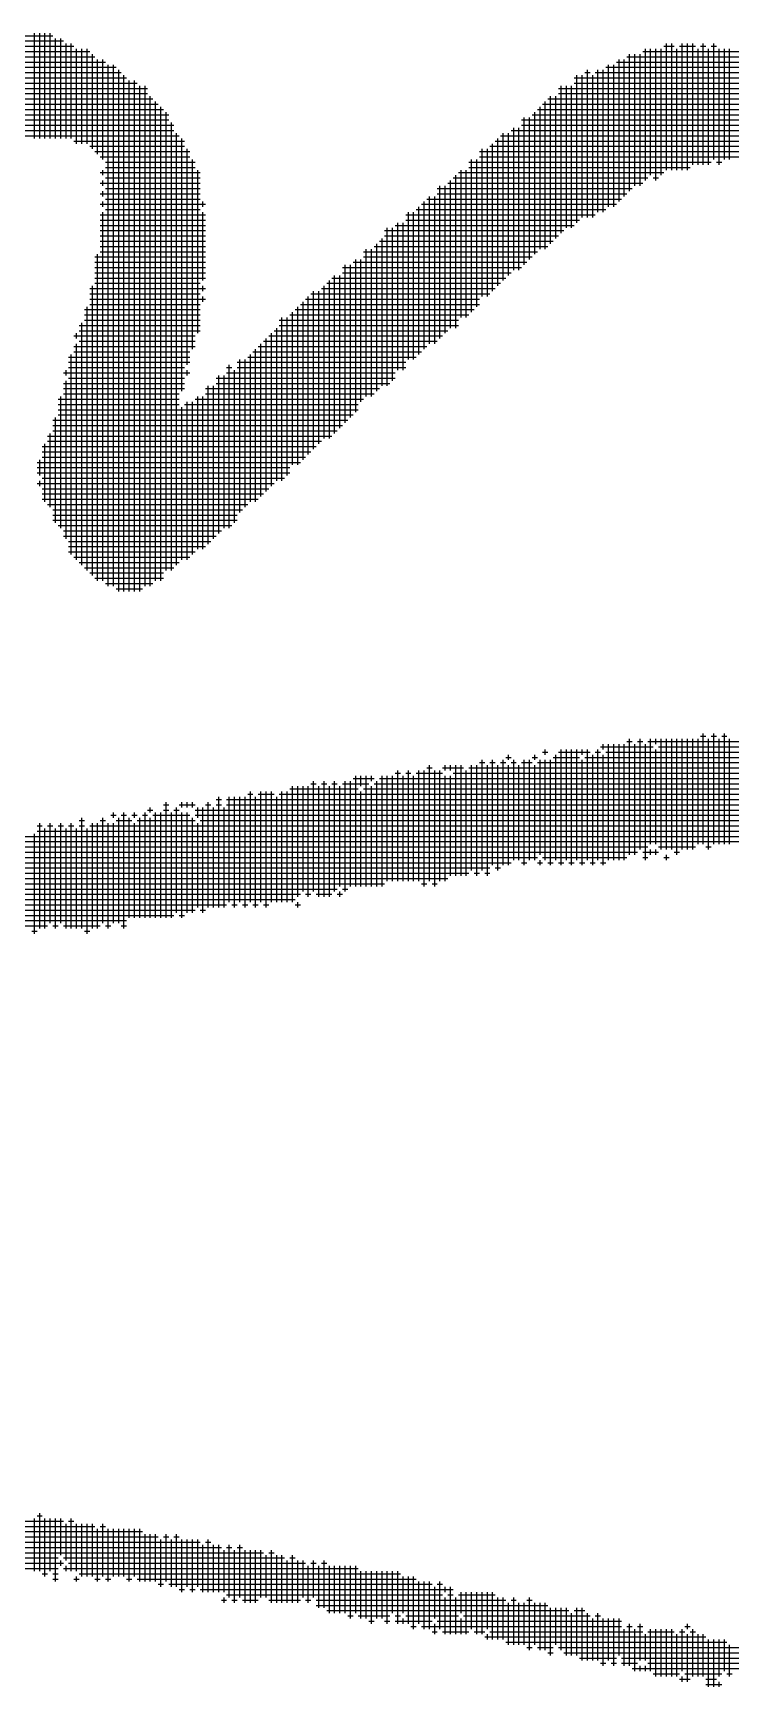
# Model space of a CAD drawing. Header units: feet. Extents: x 0 to 1079770, y 0 to 240000.
# Drawn here: x 956446 to 956946, y 13071 to 14258 of the extents above; entities that cross this region are included whole.
import ezdxf

# ---------------------------------------------------------------- set-up
doc = ezdxf.new("R2010")
doc.units = ezdxf.units.FT
doc.header["$LTSCALE"] = 2200
doc.header["$MEASUREMENT"] = 0
doc.layers.add('CX-MISC', color=2, linetype='CONTINUOUS')

msp = doc.modelspace()

# ---------------------------------------------------------------- linework, layer by layer
at = {"layer": 'CX-MISC'}
for p, q in [((956403, 14256.2, 9817), (956459.7, 14256.2, 9817)), ((956446.5, 14182.5, 9817), (956446.5, 14258.1, 9817)), ((956450.3, 14182.5, 9817), (956450.3, 14258.1, 9817)), ((956454, 14182.5, 9817), (956454, 14258.1, 9817)), ((956457.8, 14182.5, 9817), (956457.8, 14258.1, 9817)), ((956346.3, 14244.8, 9817), (956486.2, 14244.8, 9817)), ((956357.6, 14248.6, 9817), (956474.8, 14248.6, 9817)), ((956372.8, 14252.4, 9817), (956467.3, 14252.4, 9817)), ((956461.6, 14182.5, 9817), (956461.6, 14254.3, 9817)), ((956465.4, 14182.5, 9817), (956465.4, 14254.3, 9817)), ((956469.2, 14182.5, 9817), (956469.2, 14250.5, 9817)), ((956472.9, 14182.5, 9817), (956472.9, 14250.5, 9817)), ((956476.7, 14178.7, 9817), (956476.7, 14246.7, 9817)), ((956480.5, 14178.7, 9817), (956480.5, 14246.7, 9817)), ((956484.3, 14178.7, 9817), (956484.3, 14246.7, 9817)), ((956883.1, 14244.8, 9817), (956958.7, 14244.8, 9817)), ((956885, 14152.2, 9817), (956885, 14246.7, 9817)), ((956888.7, 14156, 9817), (956888.7, 14246.7, 9817)), ((956892.5, 14152.2, 9817), (956892.5, 14246.7, 9817)), ((956896.3, 14156, 9817), (956896.3, 14246.7, 9817)), ((956898.2, 14248.6, 9817), (956905.7, 14248.6, 9817)), ((956900.1, 14159.8, 9817), (956900.1, 14250.5, 9817)), ((956903.9, 14159.8, 9817), (956903.9, 14250.5, 9817)), ((956907.6, 14159.8, 9817), (956907.6, 14246.7, 9817)), ((956909.5, 14248.6, 9817), (956920.9, 14248.6, 9817)), ((956911.4, 14159.8, 9817), (956911.4, 14250.5, 9817)), ((956915.2, 14159.8, 9817), (956915.2, 14250.5, 9817)), ((956919, 14163.6, 9817), (956919, 14250.5, 9817)), ((956922.8, 14163.6, 9817), (956922.8, 14246.7, 9817)), ((956924.6, 14248.6, 9817), (956928.4, 14248.6, 9817)), ((956926.5, 14163.6, 9817), (956926.5, 14250.5, 9817)), ((956930.3, 14163.6, 9817), (956930.3, 14246.7, 9817)), ((956932.2, 14248.6, 9817), (956936, 14248.6, 9817)), ((956934.1, 14167.4, 9817), (956934.1, 14250.5, 9817)), ((956937.9, 14163.6, 9817), (956937.9, 14246.7, 9817)), ((956941.7, 14167.4, 9817), (956941.7, 14246.7, 9817)), ((956945.4, 14167.4, 9817), (956945.4, 14246.7, 9817)), ((956312.3, 14233.5, 9817), (956505.1, 14233.5, 9817)), ((956319.8, 14237.3, 9817), (956497.5, 14237.3, 9817)), ((956327.4, 14241.1, 9817), (956489.9, 14241.1, 9817)), ((956488.1, 14174.9, 9817), (956488.1, 14243, 9817)), ((956491.8, 14171.1, 9817), (956491.8, 14239.2, 9817)), ((956495.6, 14167.4, 9817), (956495.6, 14239.2, 9817)), ((956499.4, 13861.2, 9817), (956499.4, 14235.4, 9817)), ((956503.2, 13861.2, 9817), (956503.2, 14235.4, 9817)), ((956507, 13857.4, 9817), (956507, 14231.6, 9817)), ((956843.4, 14125.8, 9817), (956843.4, 14231.6, 9817)), ((956850.9, 14129.6, 9817), (956850.9, 14231.6, 9817)), ((956854.7, 14129.6, 9817), (956854.7, 14231.6, 9817)), ((956856.6, 14233.5, 9817), (956985.1, 14233.5, 9817)), ((956858.5, 14133.3, 9817), (956858.5, 14235.4, 9817)), ((956862.3, 14133.3, 9817), (956862.3, 14235.4, 9817)), ((956864.2, 14237.3, 9817), (956973.8, 14237.3, 9817)), ((956866.1, 14137.1, 9817), (956866.1, 14239.2, 9817)), ((956869.8, 14140.9, 9817), (956869.8, 14239.2, 9817)), ((956871.7, 14241.1, 9817), (956966.2, 14241.1, 9817)), ((956873.6, 14144.7, 9817), (956873.6, 14243, 9817)), ((956877.4, 14148.5, 9817), (956877.4, 14243, 9817)), ((956881.2, 14148.5, 9817), (956881.2, 14243, 9817)), ((956289.6, 14222.2, 9817), (956520.2, 14222.2, 9817)), ((956297.2, 14225.9, 9817), (956512.6, 14225.9, 9817)), ((956304.7, 14229.7, 9817), (956508.8, 14229.7, 9817)), ((956510.7, 13857.4, 9817), (956510.7, 14227.8, 9817)), ((956514.5, 13857.4, 9817), (956514.5, 14224.1, 9817)), ((956518.3, 13857.4, 9817), (956518.3, 14224.1, 9817)), ((956522.1, 13857.4, 9817), (956522.1, 14220.3, 9817)), ((956525.9, 13861.2, 9817), (956525.9, 14220.3, 9817)), ((956824.5, 14114.4, 9817), (956824.5, 14220.3, 9817)), ((956828.3, 14118.2, 9817), (956828.3, 14220.3, 9817)), ((956832, 14118.2, 9817), (956832, 14220.3, 9817)), ((956833.9, 14225.9, 9817), (956996.5, 14225.9, 9817)), ((956833.9, 14222.2, 9817), (957004, 14222.2, 9817)), ((956835.8, 14122, 9817), (956835.8, 14227.8, 9817)), ((956839.6, 14125.8, 9817), (956839.6, 14227.8, 9817)), ((956841.5, 14229.7, 9817), (956845.3, 14229.7, 9817)), ((956847.2, 14125.8, 9817), (956847.2, 14227.8, 9817)), ((956849, 14229.7, 9817), (956992.7, 14229.7, 9817)), ((956266.9, 14210.8, 9817), (956531.5, 14210.8, 9817)), ((956274.5, 14214.6, 9817), (956527.7, 14214.6, 9817)), ((956282, 14218.4, 9817), (956527.7, 14218.4, 9817)), ((956529.6, 13861.2, 9817), (956529.6, 14212.7, 9817)), ((956533.4, 13865, 9817), (956533.4, 14208.9, 9817)), ((956813.1, 14103.1, 9817), (956813.1, 14208.9, 9817)), ((956815, 14210.8, 9817), (957019.1, 14210.8, 9817)), ((956816.9, 14106.9, 9817), (956816.9, 14212.7, 9817)), ((956820.7, 14110.7, 9817), (956820.7, 14212.7, 9817)), ((956822.6, 14218.4, 9817), (957011.6, 14218.4, 9817)), ((956822.6, 14214.6, 9817), (957011.6, 14214.6, 9817)), ((956240.5, 14195.7, 9817), (956542.9, 14195.7, 9817)), ((956244.2, 14199.5, 9817), (956542.9, 14199.5, 9817)), ((956255.6, 14203.3, 9817), (956539.1, 14203.3, 9817)), ((956259.4, 14207, 9817), (956535.3, 14207, 9817)), ((956537.2, 13865, 9817), (956537.2, 14205.2, 9817)), ((956541, 13872.5, 9817), (956541, 14201.4, 9817)), ((956796.1, 14195.7, 9817), (957034.3, 14195.7, 9817)), ((956798, 14091.8, 9817), (956798, 14197.6, 9817)), ((956801.8, 14095.5, 9817), (956801.8, 14197.6, 9817)), ((956803.7, 14199.5, 9817), (957030.5, 14199.5, 9817)), ((956805.6, 14099.3, 9817), (956805.6, 14201.4, 9817)), ((956807.5, 14203.3, 9817), (957026.7, 14203.3, 9817)), ((956809.4, 14103.1, 9817), (956809.4, 14205.2, 9817)), ((956811.2, 14207, 9817), (957022.9, 14207, 9817)), ((956214, 14184.4, 9817), (956550.4, 14184.4, 9817)), ((956221.6, 14188.1, 9817), (956546.6, 14188.1, 9817)), ((956229.1, 14191.9, 9817), (956546.6, 14191.9, 9817)), ((956544.8, 13872.5, 9817), (956544.8, 14193.8, 9817)), ((956548.5, 13876.3, 9817), (956548.5, 14186.3, 9817)), ((956781, 14184.4, 9817), (957041.8, 14184.4, 9817)), ((956782.9, 14080.4, 9817), (956782.9, 14186.3, 9817)), ((956786.7, 14084.2, 9817), (956786.7, 14186.3, 9817)), ((956788.6, 14188.1, 9817), (957041.8, 14188.1, 9817)), ((956790.5, 14088, 9817), (956790.5, 14190, 9817)), ((956794.2, 14088, 9817), (956794.2, 14190, 9817)), ((956796.1, 14191.9, 9817), (957034.3, 14191.9, 9817)), ((956474.8, 14180.6, 9817), (956554.2, 14180.6, 9817)), ((956486.2, 14176.8, 9817), (956554.2, 14176.8, 9817)), ((956489.9, 14173, 9817), (956558, 14173, 9817)), ((956552.3, 14001, 9817), (956552.3, 14182.5, 9817)), ((956556.1, 14019.9, 9817), (956556.1, 14174.9, 9817)), ((956765.9, 14173, 9817), (957049.4, 14173, 9817)), ((956767.8, 14069.1, 9817), (956767.8, 14174.9, 9817)), ((956771.6, 14069.1, 9817), (956771.6, 14174.9, 9817)), ((956773.4, 14176.8, 9817), (957049.4, 14176.8, 9817)), ((956775.3, 14072.9, 9817), (956775.3, 14178.7, 9817)), ((956777.2, 14180.6, 9817), (957045.6, 14180.6, 9817)), ((956779.1, 14076.6, 9817), (956779.1, 14182.5, 9817)), ((956493.7, 14169.2, 9817), (956558, 14169.2, 9817)), ((956497.5, 14165.5, 9817), (956561.8, 14165.5, 9817)), ((956497.5, 14161.7, 9817), (956561.8, 14161.7, 9817)), ((956559.9, 14031.3, 9817), (956559.9, 14167.4, 9817)), ((956758.3, 14165.5, 9817), (956932.2, 14165.5, 9817)), ((956758.3, 14161.7, 9817), (956917.1, 14161.7, 9817)), ((956760.2, 14057.7, 9817), (956760.2, 14167.4, 9817)), ((956764, 14061.5, 9817), (956764, 14167.4, 9817)), ((956765.9, 14169.2, 9817), (957053.2, 14169.2, 9817)), ((956936, 14165.5, 9817), (956939.8, 14165.5, 9817)), ((956493.7, 14157.9, 9817), (956565.5, 14157.9, 9817)), ((956493.7, 14150.3, 9817), (956565.5, 14150.3, 9817)), ((956495.6, 14156, 9817), (956495.6, 14159.8, 9817)), ((956495.6, 14148.5, 9817), (956495.6, 14152.2, 9817)), ((956497.5, 14154.1, 9817), (956565.5, 14154.1, 9817)), ((956563.7, 14042.6, 9817), (956563.7, 14159.8, 9817)), ((956737.5, 14038.8, 9817), (956737.5, 14148.5, 9817)), ((956741.3, 14042.6, 9817), (956741.3, 14148.5, 9817)), ((956743.2, 14150.3, 9817), (956883.1, 14150.3, 9817)), ((956745.1, 14046.4, 9817), (956745.1, 14152.2, 9817)), ((956747, 14154.1, 9817), (956886.8, 14154.1, 9817)), ((956748.9, 14046.4, 9817), (956748.9, 14156, 9817)), ((956750.8, 14157.9, 9817), (956898.2, 14157.9, 9817)), ((956752.7, 14054, 9817), (956752.7, 14159.8, 9817)), ((956756.4, 14054, 9817), (956756.4, 14159.8, 9817)), ((956890.6, 14154.1, 9817), (956894.4, 14154.1, 9817)), ((956493.7, 14142.8, 9817), (956565.5, 14142.8, 9817)), ((956495.6, 14140.9, 9817), (956495.6, 14144.7, 9817)), ((956495.6, 14133.3, 9817), (956495.6, 14137.1, 9817)), ((956497.5, 14146.6, 9817), (956565.5, 14146.6, 9817)), ((956497.5, 14139, 9817), (956565.5, 14139, 9817)), ((956567.4, 14133.3, 9817), (956567.4, 14137.1, 9817)), ((956726.2, 14031.3, 9817), (956726.2, 14137.1, 9817)), ((956728.1, 14139, 9817), (956867.9, 14139, 9817)), ((956730, 14035.1, 9817), (956730, 14140.9, 9817)), ((956733.8, 14035.1, 9817), (956733.8, 14140.9, 9817)), ((956735.6, 14146.6, 9817), (956875.5, 14146.6, 9817)), ((956735.6, 14142.8, 9817), (956871.7, 14142.8, 9817)), ((956493.7, 14135.2, 9817), (956569.3, 14135.2, 9817)), ((956493.7, 14127.7, 9817), (956569.3, 14127.7, 9817)), ((956495.6, 13865, 9817), (956495.6, 14129.6, 9817)), ((956497.5, 14131.4, 9817), (956565.5, 14131.4, 9817)), ((956567.4, 14080.4, 9817), (956567.4, 14129.6, 9817)), ((956713, 14127.7, 9817), (956849, 14127.7, 9817)), ((956714.9, 14023.7, 9817), (956714.9, 14129.6, 9817)), ((956718.6, 14023.7, 9817), (956718.6, 14129.6, 9817)), ((956720.5, 14131.4, 9817), (956856.6, 14131.4, 9817)), ((956722.4, 14027.5, 9817), (956722.4, 14133.3, 9817)), ((956724.3, 14135.2, 9817), (956864.2, 14135.2, 9817)), ((956493.7, 14123.9, 9817), (956569.3, 14123.9, 9817)), ((956493.7, 14120.1, 9817), (956569.3, 14120.1, 9817)), ((956493.7, 14116.3, 9817), (956569.3, 14116.3, 9817)), ((956493.7, 14112.5, 9817), (956569.3, 14112.5, 9817)), ((956697.8, 14116.3, 9817), (956826.4, 14116.3, 9817)), ((956697.8, 14112.5, 9817), (956822.6, 14112.5, 9817)), ((956699.7, 14004.8, 9817), (956699.7, 14118.2, 9817)), ((956703.5, 14008.6, 9817), (956703.5, 14118.2, 9817)), ((956705.4, 14120.1, 9817), (956833.9, 14120.1, 9817)), ((956707.3, 14016.2, 9817), (956707.3, 14122, 9817)), ((956711.1, 14016.2, 9817), (956711.1, 14122, 9817)), ((956713, 14123.9, 9817), (956837.7, 14123.9, 9817)), ((956493.7, 14108.8, 9817), (956569.3, 14108.8, 9817)), ((956493.7, 14105, 9817), (956569.3, 14105, 9817)), ((956493.7, 14101.2, 9817), (956569.3, 14101.2, 9817)), ((956682.7, 14101.2, 9817), (956807.5, 14101.2, 9817)), ((956684.6, 13997.3, 9817), (956684.6, 14103.1, 9817)), ((956688.4, 13997.3, 9817), (956688.4, 14103.1, 9817)), ((956690.3, 14105, 9817), (956815, 14105, 9817)), ((956692.2, 14001, 9817), (956692.2, 14106.9, 9817)), ((956694.1, 14108.8, 9817), (956818.8, 14108.8, 9817)), ((956696, 14004.8, 9817), (956696, 14110.7, 9817)), ((956489.9, 14097.4, 9817), (956569.3, 14097.4, 9817)), ((956489.9, 14093.6, 9817), (956569.3, 14093.6, 9817)), ((956489.9, 14089.9, 9817), (956569.3, 14089.9, 9817)), ((956491.8, 13865, 9817), (956491.8, 14099.3, 9817)), ((956667.6, 14089.9, 9817), (956796.1, 14089.9, 9817)), ((956669.5, 13978.4, 9817), (956669.5, 14091.8, 9817)), ((956673.3, 13982.1, 9817), (956673.3, 14091.8, 9817)), ((956675.2, 14093.6, 9817), (956799.9, 14093.6, 9817)), ((956677.1, 13985.9, 9817), (956677.1, 14095.5, 9817)), ((956680.8, 13993.5, 9817), (956680.8, 14095.5, 9817)), ((956682.7, 14097.4, 9817), (956803.7, 14097.4, 9817)), ((956489.9, 14086.1, 9817), (956569.3, 14086.1, 9817)), ((956489.9, 14082.3, 9817), (956569.3, 14082.3, 9817)), ((956489.9, 14078.5, 9817), (956565.5, 14078.5, 9817)), ((956656.3, 14078.5, 9817), (956781, 14078.5, 9817)), ((956658.2, 13967, 9817), (956658.2, 14080.4, 9817)), ((956660, 14082.3, 9817), (956784.8, 14082.3, 9817)), ((956661.9, 13970.8, 9817), (956661.9, 14084.2, 9817)), ((956665.7, 13974.6, 9817), (956665.7, 14084.2, 9817)), ((956667.6, 14086.1, 9817), (956788.6, 14086.1, 9817)), ((956486.2, 14074.7, 9817), (956569.3, 14074.7, 9817)), ((956486.2, 14071, 9817), (956565.5, 14071, 9817)), ((956486.2, 14067.2, 9817), (956569.3, 14067.2, 9817)), ((956488.1, 13868.7, 9817), (956488.1, 14076.6, 9817)), ((956567.4, 14072.9, 9817), (956567.4, 14076.6, 9817)), ((956567.4, 14065.3, 9817), (956567.4, 14069.1, 9817)), ((956639.3, 13951.9, 9817), (956639.3, 14065.3, 9817)), ((956641.1, 14067.2, 9817), (956765.9, 14067.2, 9817)), ((956643, 13955.7, 9817), (956643, 14069.1, 9817)), ((956644.9, 14071, 9817), (956773.4, 14071, 9817)), ((956646.8, 13959.5, 9817), (956646.8, 14072.9, 9817)), ((956650.6, 13963.2, 9817), (956650.6, 14072.9, 9817)), ((956652.5, 14074.7, 9817), (956777.2, 14074.7, 9817)), ((956654.4, 13967, 9817), (956654.4, 14076.6, 9817)), ((956482.4, 14059.6, 9817), (956565.5, 14059.6, 9817)), ((956482.4, 14055.8, 9817), (956565.5, 14055.8, 9817)), ((956484.3, 13872.5, 9817), (956484.3, 14061.5, 9817)), ((956486.2, 14063.4, 9817), (956565.5, 14063.4, 9817)), ((956624.1, 13936.8, 9817), (956624.1, 14054, 9817)), ((956627.9, 13940.6, 9817), (956627.9, 14054, 9817)), ((956629.8, 14055.8, 9817), (956758.3, 14055.8, 9817)), ((956631.7, 13948.1, 9817), (956631.7, 14057.7, 9817)), ((956633.6, 14059.6, 9817), (956762.1, 14059.6, 9817)), ((956635.5, 13948.1, 9817), (956635.5, 14061.5, 9817)), ((956637.4, 14063.4, 9817), (956765.9, 14063.4, 9817)), ((956476.7, 14038.8, 9817), (956476.7, 14042.6, 9817)), ((956478.6, 14048.3, 9817), (956565.5, 14048.3, 9817)), ((956478.6, 14044.5, 9817), (956565.5, 14044.5, 9817)), ((956480.5, 13876.3, 9817), (956480.5, 14050.2, 9817)), ((956482.4, 14052.1, 9817), (956565.5, 14052.1, 9817)), ((956616.6, 13933, 9817), (956616.6, 14042.6, 9817)), ((956618.5, 14044.5, 9817), (956743.2, 14044.5, 9817)), ((956620.4, 13936.8, 9817), (956620.4, 14046.4, 9817)), ((956622.2, 14052.1, 9817), (956750.8, 14052.1, 9817)), ((956622.2, 14048.3, 9817), (956750.8, 14048.3, 9817)), ((956474.8, 14040.7, 9817), (956561.8, 14040.7, 9817)), ((956474.8, 14033.2, 9817), (956561.8, 14033.2, 9817)), ((956476.7, 13880.1, 9817), (956476.7, 14035.1, 9817)), ((956478.6, 14036.9, 9817), (956561.8, 14036.9, 9817)), ((956605.2, 13921.7, 9817), (956605.2, 14031.3, 9817)), ((956607.1, 14033.2, 9817), (956728.1, 14033.2, 9817)), ((956609, 13925.4, 9817), (956609, 14035.1, 9817)), ((956610.9, 14036.9, 9817), (956735.6, 14036.9, 9817)), ((956612.8, 13929.2, 9817), (956612.8, 14038.8, 9817)), ((956614.7, 14040.7, 9817), (956739.4, 14040.7, 9817)), ((956471, 14025.6, 9817), (956558, 14025.6, 9817)), ((956471, 14021.8, 9817), (956558, 14021.8, 9817)), ((956471, 14018, 9817), (956554.2, 14018, 9817)), ((956472.9, 13883.9, 9817), (956472.9, 14027.5, 9817)), ((956474.8, 14029.4, 9817), (956558, 14029.4, 9817)), ((956584.4, 14018, 9817), (956588.2, 14018, 9817)), ((956586.3, 13902.8, 9817), (956586.3, 14019.9, 9817)), ((956592, 14021.8, 9817), (956713, 14021.8, 9817)), ((956592, 14018, 9817), (956713, 14018, 9817)), ((956593.9, 13914.1, 9817), (956593.9, 14023.7, 9817)), ((956597.7, 13917.9, 9817), (956597.7, 14023.7, 9817)), ((956599.6, 14025.6, 9817), (956720.5, 14025.6, 9817)), ((956601.5, 13921.7, 9817), (956601.5, 14027.5, 9817)), ((956603.3, 14029.4, 9817), (956724.3, 14029.4, 9817)), ((956467.3, 14014.3, 9817), (956558, 14014.3, 9817)), ((956467.3, 14006.7, 9817), (956554.2, 14006.7, 9817)), ((956469.2, 14012.4, 9817), (956469.2, 14016.2, 9817)), ((956469.2, 13895.2, 9817), (956469.2, 14008.6, 9817)), ((956471, 14010.5, 9817), (956554.2, 14010.5, 9817)), ((956556.1, 14012.4, 9817), (956556.1, 14016.2, 9817)), ((956576.9, 14010.5, 9817), (956705.4, 14010.5, 9817)), ((956576.9, 14006.7, 9817), (956701.6, 14006.7, 9817)), ((956578.8, 13899, 9817), (956578.8, 14012.4, 9817)), ((956582.6, 13902.8, 9817), (956582.6, 14012.4, 9817)), ((956584.4, 14014.3, 9817), (956705.4, 14014.3, 9817)), ((956590.1, 13906.5, 9817), (956590.1, 14016.2, 9817)), ((956463.5, 13995.4, 9817), (956550.4, 13995.4, 9817)), ((956465.4, 13902.8, 9817), (956465.4, 13997.3, 9817)), ((956467.3, 14002.9, 9817), (956554.2, 14002.9, 9817)), ((956467.3, 13999.1, 9817), (956550.4, 13999.1, 9817)), ((956561.8, 13995.4, 9817), (956682.7, 13995.4, 9817)), ((956563.7, 13887.6, 9817), (956563.7, 13997.3, 9817)), ((956567.4, 13887.6, 9817), (956567.4, 13997.3, 9817)), ((956569.3, 14002.9, 9817), (956694.1, 14002.9, 9817)), ((956569.3, 13999.1, 9817), (956690.3, 13999.1, 9817)), ((956571.2, 13891.4, 9817), (956571.2, 14004.8, 9817)), ((956575, 13895.2, 9817), (956575, 14004.8, 9817)), ((956461.6, 13906.5, 9817), (956461.6, 13982.1, 9817)), ((956463.5, 13991.6, 9817), (956550.4, 13991.6, 9817)), ((956463.5, 13987.8, 9817), (956678.9, 13987.8, 9817)), ((956463.5, 13984, 9817), (956675.2, 13984, 9817)), ((956552.3, 13880.1, 9817), (956552.3, 13989.7, 9817)), ((956554.2, 13991.6, 9817), (956678.9, 13991.6, 9817)), ((956556.1, 13880.1, 9817), (956556.1, 13993.5, 9817)), ((956559.9, 13883.9, 9817), (956559.9, 13993.5, 9817)), ((956457.8, 13917.9, 9817), (956457.8, 13970.8, 9817)), ((956459.7, 13980.2, 9817), (956671.4, 13980.2, 9817)), ((956459.7, 13976.5, 9817), (956667.6, 13976.5, 9817)), ((956459.7, 13972.7, 9817), (956663.8, 13972.7, 9817)), ((956452.1, 13961.3, 9817), (956648.7, 13961.3, 9817)), ((956454, 13921.7, 9817), (956454, 13963.2, 9817)), ((956455.9, 13968.9, 9817), (956660, 13968.9, 9817)), ((956455.9, 13965.1, 9817), (956652.5, 13965.1, 9817)), ((956448.4, 13950, 9817), (956637.4, 13950, 9817)), ((956450.3, 13940.6, 9817), (956450.3, 13951.9, 9817)), ((956452.1, 13957.6, 9817), (956644.9, 13957.6, 9817)), ((956452.1, 13953.8, 9817), (956641.1, 13953.8, 9817)), ((956448.4, 13946.2, 9817), (956629.8, 13946.2, 9817)), ((956448.4, 13942.4, 9817), (956629.8, 13942.4, 9817)), ((956448.4, 13934.9, 9817), (956618.5, 13934.9, 9817)), ((956450.3, 13933, 9817), (956450.3, 13936.8, 9817)), ((956452.1, 13938.7, 9817), (956626, 13938.7, 9817)), ((956452.1, 13931.1, 9817), (956614.7, 13931.1, 9817)), ((956452.1, 13927.3, 9817), (956610.9, 13927.3, 9817)), ((956452.1, 13923.5, 9817), (956607.1, 13923.5, 9817)), ((956455.9, 13919.8, 9817), (956599.6, 13919.8, 9817)), ((956459.7, 13916, 9817), (956595.8, 13916, 9817)), ((956459.7, 13912.2, 9817), (956592, 13912.2, 9817)), ((956459.7, 13908.4, 9817), (956592, 13908.4, 9817)), ((956463.5, 13904.6, 9817), (956588.2, 13904.6, 9817)), ((956467.3, 13900.9, 9817), (956580.7, 13900.9, 9817)), ((956467.3, 13897.1, 9817), (956576.9, 13897.1, 9817)), ((956471, 13893.3, 9817), (956573.1, 13893.3, 9817)), ((956471, 13889.5, 9817), (956569.3, 13889.5, 9817)), ((956471, 13885.7, 9817), (956561.8, 13885.7, 9817)), ((956474.8, 13882, 9817), (956558, 13882, 9817)), ((956478.6, 13878.2, 9817), (956550.4, 13878.2, 9817)), ((956482.4, 13874.4, 9817), (956546.6, 13874.4, 9817)), ((956486.2, 13870.6, 9817), (956539.1, 13870.6, 9817)), ((956489.9, 13866.8, 9817), (956539.1, 13866.8, 9817)), ((956497.5, 13863.1, 9817), (956531.5, 13863.1, 9817)), ((956505.1, 13859.3, 9817), (956524, 13859.3, 9817)), ((956852.8, 13745.9, 9817), (956890.6, 13745.9, 9817)), ((956854.7, 13744, 9817), (956854.7, 13747.8, 9817)), ((956858.5, 13664.6, 9817), (956858.5, 13747.8, 9817)), ((956862.3, 13664.6, 9817), (956862.3, 13747.8, 9817)), ((956866.1, 13664.6, 9817), (956866.1, 13747.8, 9817)), ((956869.8, 13664.6, 9817), (956869.8, 13747.8, 9817)), ((956871.7, 13749.7, 9817), (956875.5, 13749.7, 9817)), ((956873.6, 13668.4, 9817), (956873.6, 13751.6, 9817)), ((956877.4, 13668.4, 9817), (956877.4, 13747.8, 9817)), ((956879.3, 13749.7, 9817), (956883.1, 13749.7, 9817)), ((956881.2, 13672.2, 9817), (956881.2, 13751.6, 9817)), ((956885, 13664.6, 9817), (956885, 13747.8, 9817)), ((956886.8, 13749.7, 9817), (957484.1, 13749.7, 9817)), ((956888.7, 13676, 9817), (956888.7, 13751.6, 9817)), ((956892.5, 13747.8, 9817), (956892.5, 13751.6, 9817)), ((956894.4, 13745.9, 9817), (957431.2, 13745.9, 9817)), ((956896.3, 13672.2, 9817), (956896.3, 13751.6, 9817)), ((956900.1, 13672.2, 9817), (956900.1, 13751.6, 9817)), ((956903.9, 13672.2, 9817), (956903.9, 13751.6, 9817)), ((956907.6, 13668.4, 9817), (956907.6, 13751.6, 9817)), ((956911.4, 13672.2, 9817), (956911.4, 13751.6, 9817)), ((956915.2, 13672.2, 9817), (956915.2, 13751.6, 9817)), ((956919, 13672.2, 9817), (956919, 13751.6, 9817)), ((956922.8, 13676, 9817), (956922.8, 13751.6, 9817)), ((956924.6, 13753.4, 9817), (956928.4, 13753.4, 9817)), ((956926.5, 13676, 9817), (956926.5, 13755.3, 9817)), ((956930.3, 13672.2, 9817), (956930.3, 13751.6, 9817)), ((956932.2, 13753.4, 9817), (956936, 13753.4, 9817)), ((956934.1, 13676, 9817), (956934.1, 13755.3, 9817)), ((956937.9, 13676, 9817), (956937.9, 13751.6, 9817)), ((956939.8, 13753.4, 9817), (956943.5, 13753.4, 9817)), ((956941.7, 13676, 9817), (956941.7, 13755.3, 9817)), ((956945.4, 13676, 9817), (956945.4, 13751.6, 9817)), ((956765.9, 13734.5, 9817), (956769.7, 13734.5, 9817)), ((956767.8, 13657.1, 9817), (956767.8, 13736.4, 9817)), ((956773.4, 13734.5, 9817), (956777.2, 13734.5, 9817)), ((956775.3, 13660.8, 9817), (956775.3, 13736.4, 9817)), ((956781, 13734.5, 9817), (956784.8, 13734.5, 9817)), ((956782.9, 13660.8, 9817), (956782.9, 13736.4, 9817)), ((956784.8, 13738.3, 9817), (956788.6, 13738.3, 9817)), ((956786.7, 13736.4, 9817), (956786.7, 13740.2, 9817)), ((956788.6, 13734.5, 9817), (956792.3, 13734.5, 9817)), ((956790.5, 13664.6, 9817), (956790.5, 13736.4, 9817)), ((956796.1, 13734.5, 9817), (956803.7, 13734.5, 9817)), ((956798, 13660.8, 9817), (956798, 13736.4, 9817)), ((956801.8, 13664.6, 9817), (956801.8, 13736.4, 9817)), ((956803.7, 13738.3, 9817), (956807.5, 13738.3, 9817)), ((956805.6, 13736.4, 9817), (956805.6, 13740.2, 9817)), ((956807.5, 13734.5, 9817), (957329.1, 13734.5, 9817)), ((956809.4, 13668.4, 9817), (956809.4, 13736.4, 9817)), ((956811.2, 13742.1, 9817), (956815, 13742.1, 9817)), ((956813.1, 13740.2, 9817), (956813.1, 13744, 9817)), ((956813.1, 13664.6, 9817), (956813.1, 13736.4, 9817)), ((956816.9, 13660.8, 9817), (956816.9, 13736.4, 9817)), ((956818.8, 13738.3, 9817), (956837.7, 13738.3, 9817)), ((956820.7, 13664.6, 9817), (956820.7, 13740.2, 9817)), ((956822.6, 13742.1, 9817), (956845.3, 13742.1, 9817)), ((956824.5, 13660.8, 9817), (956824.5, 13744, 9817)), ((956828.3, 13664.6, 9817), (956828.3, 13744, 9817)), ((956832, 13660.8, 9817), (956832, 13744, 9817)), ((956835.8, 13664.6, 9817), (956835.8, 13744, 9817)), ((956839.6, 13740.2, 9817), (956839.6, 13744, 9817)), ((956839.6, 13660.8, 9817), (956839.6, 13736.4, 9817)), ((956841.5, 13738.3, 9817), (957393.4, 13738.3, 9817)), ((956843.4, 13664.6, 9817), (956843.4, 13744, 9817)), ((956847.2, 13660.8, 9817), (956847.2, 13740.2, 9817)), ((956849, 13742.1, 9817), (956852.8, 13742.1, 9817)), ((956850.9, 13664.6, 9817), (956850.9, 13744, 9817)), ((956854.7, 13660.8, 9817), (956854.7, 13740.2, 9817)), ((956856.6, 13742.1, 9817), (957408.5, 13742.1, 9817)), ((956892.5, 13676, 9817), (956892.5, 13744, 9817)), ((956646.8, 13641.9, 9817), (956646.8, 13721.3, 9817)), ((956654.4, 13638.2, 9817), (956654.4, 13721.3, 9817)), ((956661.9, 13641.9, 9817), (956661.9, 13721.3, 9817)), ((956669.5, 13641.9, 9817), (956669.5, 13721.3, 9817)), ((956673.3, 13645.7, 9817), (956673.3, 13721.3, 9817)), ((956675.2, 13723.2, 9817), (956690.3, 13723.2, 9817)), ((956677.1, 13645.7, 9817), (956677.1, 13725.1, 9817)), ((956680.8, 13717.5, 9817), (956680.8, 13725.1, 9817)), ((956684.6, 13645.7, 9817), (956684.6, 13725.1, 9817)), ((956688.4, 13721.3, 9817), (956688.4, 13725.1, 9817)), ((956692.2, 13645.7, 9817), (956692.2, 13721.3, 9817)), ((956694.1, 13723.2, 9817), (957174.1, 13723.2, 9817)), ((956696, 13645.7, 9817), (956696, 13725.1, 9817)), ((956699.7, 13649.5, 9817), (956699.7, 13725.1, 9817)), ((956703.5, 13649.5, 9817), (956703.5, 13725.1, 9817)), ((956705.4, 13727, 9817), (956709.2, 13727, 9817)), ((956707.3, 13649.5, 9817), (956707.3, 13728.9, 9817)), ((956711.1, 13649.5, 9817), (956711.1, 13725.1, 9817)), ((956713, 13727, 9817), (956716.7, 13727, 9817)), ((956714.9, 13649.5, 9817), (956714.9, 13728.9, 9817)), ((956718.6, 13649.5, 9817), (956718.6, 13725.1, 9817)), ((956720.5, 13727, 9817), (956739.4, 13727, 9817)), ((956722.4, 13649.5, 9817), (956722.4, 13728.9, 9817)), ((956726.2, 13645.7, 9817), (956726.2, 13728.9, 9817)), ((956728.1, 13730.8, 9817), (956731.9, 13730.8, 9817)), ((956730, 13649.5, 9817), (956730, 13732.7, 9817)), ((956733.8, 13645.7, 9817), (956733.8, 13728.9, 9817)), ((956737.5, 13649.5, 9817), (956737.5, 13728.9, 9817)), ((956739.4, 13730.8, 9817), (956754.5, 13730.8, 9817)), ((956741.3, 13728.9, 9817), (956741.3, 13732.7, 9817)), ((956741.3, 13649.5, 9817), (956741.3, 13725.1, 9817)), ((956745.1, 13728.9, 9817), (956745.1, 13732.7, 9817)), ((956745.1, 13653.3, 9817), (956745.1, 13725.1, 9817)), ((956747, 13727, 9817), (957302.6, 13727, 9817)), ((956748.9, 13653.3, 9817), (956748.9, 13732.7, 9817)), ((956752.7, 13653.3, 9817), (956752.7, 13732.7, 9817)), ((956756.4, 13653.3, 9817), (956756.4, 13728.9, 9817)), ((956758.3, 13730.8, 9817), (957325.3, 13730.8, 9817)), ((956760.2, 13657.1, 9817), (956760.2, 13732.7, 9817)), ((956764, 13653.3, 9817), (956764, 13732.7, 9817)), ((956771.6, 13653.3, 9817), (956771.6, 13732.7, 9817)), ((956779.1, 13657.1, 9817), (956779.1, 13732.7, 9817)), ((956786.7, 13660.8, 9817), (956786.7, 13732.7, 9817)), ((956794.2, 13664.6, 9817), (956794.2, 13732.7, 9817)), ((956805.6, 13664.6, 9817), (956805.6, 13732.7, 9817)), ((956578.8, 13630.6, 9817), (956578.8, 13710, 9817)), ((956586.3, 13634.4, 9817), (956586.3, 13710, 9817)), ((956590.1, 13630.6, 9817), (956590.1, 13710, 9817)), ((956593.9, 13634.4, 9817), (956593.9, 13710, 9817)), ((956597.7, 13630.6, 9817), (956597.7, 13710, 9817)), ((956599.6, 13711.9, 9817), (956603.3, 13711.9, 9817)), ((956601.5, 13634.4, 9817), (956601.5, 13713.8, 9817)), ((956605.2, 13630.6, 9817), (956605.2, 13710, 9817)), ((956607.1, 13711.9, 9817), (956618.5, 13711.9, 9817)), ((956609, 13634.4, 9817), (956609, 13713.8, 9817)), ((956612.8, 13630.6, 9817), (956612.8, 13713.8, 9817)), ((956616.6, 13634.4, 9817), (956616.6, 13713.8, 9817)), ((956620.4, 13634.4, 9817), (956620.4, 13710, 9817)), ((956622.2, 13711.9, 9817), (957189.2, 13711.9, 9817)), ((956624.1, 13634.4, 9817), (956624.1, 13713.8, 9817)), ((956627.9, 13634.4, 9817), (956627.9, 13713.8, 9817)), ((956629.8, 13715.6, 9817), (956678.9, 13715.6, 9817)), ((956631.7, 13634.4, 9817), (956631.7, 13717.5, 9817)), ((956635.5, 13638.2, 9817), (956635.5, 13717.5, 9817)), ((956639.3, 13641.9, 9817), (956639.3, 13717.5, 9817)), ((956643, 13638.2, 9817), (956643, 13717.5, 9817)), ((956644.9, 13719.4, 9817), (956648.7, 13719.4, 9817)), ((956650.6, 13638.2, 9817), (956650.6, 13717.5, 9817)), ((956652.5, 13719.4, 9817), (956656.3, 13719.4, 9817)), ((956658.2, 13638.2, 9817), (956658.2, 13717.5, 9817)), ((956660, 13719.4, 9817), (956663.8, 13719.4, 9817)), ((956665.7, 13645.7, 9817), (956665.7, 13717.5, 9817)), ((956667.6, 13719.4, 9817), (956686.5, 13719.4, 9817)), ((956680.8, 13645.7, 9817), (956680.8, 13713.8, 9817)), ((956682.7, 13715.6, 9817), (957162.8, 13715.6, 9817)), ((956688.4, 13645.7, 9817), (956688.4, 13717.5, 9817)), ((956690.3, 13719.4, 9817), (957249.7, 13719.4, 9817)), ((956503.2, 13694.9, 9817), (956503.2, 13698.6, 9817)), ((956510.7, 13615.5, 9817), (956510.7, 13698.6, 9817)), ((956518.3, 13694.9, 9817), (956518.3, 13698.6, 9817)), ((956525.9, 13623, 9817), (956525.9, 13698.6, 9817)), ((956527.7, 13700.5, 9817), (956531.5, 13700.5, 9817)), ((956529.6, 13698.6, 9817), (956529.6, 13702.4, 9817)), ((956533.4, 13623, 9817), (956533.4, 13698.6, 9817)), ((956537.2, 13623, 9817), (956537.2, 13698.6, 9817)), ((956539.1, 13704.3, 9817), (956542.9, 13704.3, 9817)), ((956539.1, 13700.5, 9817), (956542.9, 13700.5, 9817)), ((956541, 13623, 9817), (956541, 13706.2, 9817)), ((956544.8, 13623, 9817), (956544.8, 13698.6, 9817)), ((956546.6, 13700.5, 9817), (956550.4, 13700.5, 9817)), ((956548.5, 13626.8, 9817), (956548.5, 13702.4, 9817)), ((956550.4, 13704.3, 9817), (956561.8, 13704.3, 9817)), ((956552.3, 13702.4, 9817), (956552.3, 13706.2, 9817)), ((956552.3, 13623, 9817), (956552.3, 13698.6, 9817)), ((956556.1, 13702.4, 9817), (956556.1, 13706.2, 9817)), ((956556.1, 13626.8, 9817), (956556.1, 13698.6, 9817)), ((956559.9, 13702.4, 9817), (956559.9, 13706.2, 9817)), ((956561.8, 13700.5, 9817), (957091, 13700.5, 9817)), ((956563.7, 13694.9, 9817), (956563.7, 13702.4, 9817)), ((956567.4, 13626.8, 9817), (956567.4, 13702.4, 9817)), ((956569.3, 13704.3, 9817), (956573.1, 13704.3, 9817)), ((956571.2, 13630.6, 9817), (956571.2, 13706.2, 9817)), ((956575, 13630.6, 9817), (956575, 13702.4, 9817)), ((956576.9, 13708.1, 9817), (956580.7, 13708.1, 9817)), ((956576.9, 13704.3, 9817), (956580.7, 13704.3, 9817)), ((956582.6, 13630.6, 9817), (956582.6, 13702.4, 9817)), ((956584.4, 13708.1, 9817), (957143.9, 13708.1, 9817)), ((956584.4, 13704.3, 9817), (957128.8, 13704.3, 9817)), ((956448.4, 13689.2, 9817), (956452.1, 13689.2, 9817)), ((956448.4, 13685.4, 9817), (956992.7, 13685.4, 9817)), ((956450.3, 13615.5, 9817), (956450.3, 13691.1, 9817)), ((956454, 13615.5, 9817), (956454, 13687.3, 9817)), ((956455.9, 13689.2, 9817), (956459.7, 13689.2, 9817)), ((956457.8, 13619.3, 9817), (956457.8, 13691.1, 9817)), ((956461.6, 13615.5, 9817), (956461.6, 13687.3, 9817)), ((956463.5, 13689.2, 9817), (956467.3, 13689.2, 9817)), ((956465.4, 13619.3, 9817), (956465.4, 13691.1, 9817)), ((956469.2, 13615.5, 9817), (956469.2, 13687.3, 9817)), ((956471, 13689.2, 9817), (956474.8, 13689.2, 9817)), ((956472.9, 13615.5, 9817), (956472.9, 13691.1, 9817)), ((956476.7, 13615.5, 9817), (956476.7, 13687.3, 9817)), ((956478.6, 13693, 9817), (956482.4, 13693, 9817)), ((956478.6, 13689.2, 9817), (956482.4, 13689.2, 9817)), ((956480.5, 13615.5, 9817), (956480.5, 13694.9, 9817)), ((956484.3, 13611.7, 9817), (956484.3, 13687.3, 9817)), ((956486.2, 13689.2, 9817), (957007.8, 13689.2, 9817)), ((956488.1, 13615.5, 9817), (956488.1, 13691.1, 9817)), ((956491.8, 13615.5, 9817), (956491.8, 13691.1, 9817)), ((956493.7, 13693, 9817), (956497.5, 13693, 9817)), ((956495.6, 13619.3, 9817), (956495.6, 13694.9, 9817)), ((956499.4, 13615.5, 9817), (956499.4, 13691.1, 9817)), ((956501.3, 13696.7, 9817), (956505.1, 13696.7, 9817)), ((956503.2, 13619.3, 9817), (956503.2, 13691.1, 9817)), ((956505.1, 13693, 9817), (956516.4, 13693, 9817)), ((956507, 13619.3, 9817), (956507, 13694.9, 9817)), ((956508.8, 13696.7, 9817), (956512.6, 13696.7, 9817)), ((956514.5, 13623, 9817), (956514.5, 13694.9, 9817)), ((956516.4, 13696.7, 9817), (956520.2, 13696.7, 9817)), ((956518.3, 13623, 9817), (956518.3, 13691.1, 9817)), ((956520.2, 13693, 9817), (956561.8, 13693, 9817)), ((956522.1, 13623, 9817), (956522.1, 13694.9, 9817)), ((956524, 13696.7, 9817), (956527.7, 13696.7, 9817)), ((956529.6, 13623, 9817), (956529.6, 13694.9, 9817)), ((956531.5, 13696.7, 9817), (956558, 13696.7, 9817)), ((956559.9, 13626.8, 9817), (956559.9, 13694.9, 9817)), ((956561.8, 13696.7, 9817), (957060.7, 13696.7, 9817)), ((956563.7, 13630.6, 9817), (956563.7, 13691.1, 9817)), ((956565.5, 13693, 9817), (957038, 13693, 9817)), ((956357.6, 13674.1, 9817), (956886.8, 13674.1, 9817)), ((956372.8, 13677.8, 9817), (956954.9, 13677.8, 9817)), ((956387.9, 13681.6, 9817), (956962.4, 13681.6, 9817)), ((956446.5, 13611.7, 9817), (956446.5, 13683.5, 9817)), ((956894.4, 13674.1, 9817), (956920.9, 13674.1, 9817)), ((956928.4, 13674.1, 9817), (956932.2, 13674.1, 9817)), ((956278.3, 13662.7, 9817), (956788.6, 13662.7, 9817)), ((956297.2, 13666.5, 9817), (956807.5, 13666.5, 9817)), ((956346.3, 13670.3, 9817), (956879.3, 13670.3, 9817)), ((956796.1, 13662.7, 9817), (956799.9, 13662.7, 9817)), ((956807.5, 13662.7, 9817), (956811.2, 13662.7, 9817)), ((956809.4, 13660.8, 9817), (956809.4, 13664.6, 9817)), ((956811.2, 13666.5, 9817), (956871.7, 13666.5, 9817)), ((956815, 13662.7, 9817), (956818.8, 13662.7, 9817)), ((956822.6, 13662.7, 9817), (956826.4, 13662.7, 9817)), ((956830.1, 13662.7, 9817), (956833.9, 13662.7, 9817)), ((956837.7, 13662.7, 9817), (956841.5, 13662.7, 9817)), ((956845.3, 13662.7, 9817), (956849, 13662.7, 9817)), ((956852.8, 13662.7, 9817), (956856.6, 13662.7, 9817)), ((956883.1, 13670.3, 9817), (956894.4, 13670.3, 9817)), ((956883.1, 13666.5, 9817), (956886.8, 13666.5, 9817)), ((956888.7, 13668.4, 9817), (956888.7, 13672.2, 9817)), ((956892.5, 13668.4, 9817), (956892.5, 13672.2, 9817)), ((956898.2, 13666.5, 9817), (956902, 13666.5, 9817)), ((956900.1, 13664.6, 9817), (956900.1, 13668.4, 9817)), ((956905.7, 13670.3, 9817), (956909.5, 13670.3, 9817)), ((956157.3, 13651.4, 9817), (956743.2, 13651.4, 9817)), ((956214, 13658.9, 9817), (956773.4, 13658.9, 9817)), ((956214, 13655.2, 9817), (956758.3, 13655.2, 9817)), ((956762.1, 13655.2, 9817), (956765.9, 13655.2, 9817)), ((956769.7, 13655.2, 9817), (956773.4, 13655.2, 9817)), ((956777.2, 13658.9, 9817), (956781, 13658.9, 9817)), ((956085.5, 13640, 9817), (956637.4, 13640, 9817)), ((956123.3, 13643.8, 9817), (956663.8, 13643.8, 9817)), ((956138.4, 13647.6, 9817), (956697.8, 13647.6, 9817)), ((956641.1, 13640, 9817), (956644.9, 13640, 9817)), ((956648.7, 13640, 9817), (956660, 13640, 9817)), ((956663.8, 13640, 9817), (956667.6, 13640, 9817)), ((956665.7, 13638.2, 9817), (956665.7, 13641.9, 9817)), ((956667.6, 13643.8, 9817), (956671.4, 13643.8, 9817)), ((956724.3, 13647.6, 9817), (956728.1, 13647.6, 9817)), ((956731.9, 13647.6, 9817), (956735.6, 13647.6, 9817)), ((956025, 13628.7, 9817), (956561.8, 13628.7, 9817)), ((956032.6, 13632.5, 9817), (956584.4, 13632.5, 9817)), ((956055.2, 13636.3, 9817), (956633.6, 13636.3, 9817)), ((956565.5, 13628.7, 9817), (956569.3, 13628.7, 9817)), ((956588.2, 13632.5, 9817), (956592, 13632.5, 9817)), ((956595.8, 13632.5, 9817), (956599.6, 13632.5, 9817)), ((956603.3, 13632.5, 9817), (956607.1, 13632.5, 9817)), ((956610.9, 13632.5, 9817), (956614.7, 13632.5, 9817)), ((956633.6, 13632.5, 9817), (956637.4, 13632.5, 9817)), ((956635.5, 13630.6, 9817), (956635.5, 13634.4, 9817)), ((955919.2, 13617.4, 9817), (956455.9, 13617.4, 9817)), ((955941.8, 13621.1, 9817), (956512.6, 13621.1, 9817)), ((955972.1, 13624.9, 9817), (956546.6, 13624.9, 9817)), ((956459.7, 13617.4, 9817), (956463.5, 13617.4, 9817)), ((956467.3, 13617.4, 9817), (956493.7, 13617.4, 9817)), ((956497.5, 13617.4, 9817), (956501.3, 13617.4, 9817)), ((956508.8, 13617.4, 9817), (956512.6, 13617.4, 9817)), ((956550.4, 13624.9, 9817), (956554.2, 13624.9, 9817)), ((956444.6, 13613.6, 9817), (956448.4, 13613.6, 9817)), ((956482.4, 13613.6, 9817), (956486.2, 13613.6, 9817)), ((956433.2, 13190.2, 9817), (956467.3, 13190.2, 9817)), ((956446.5, 13154.3, 9817), (956446.5, 13192.1, 9817)), ((956448.4, 13194, 9817), (956452.1, 13194, 9817)), ((956450.3, 13154.3, 9817), (956450.3, 13195.9, 9817)), ((956454, 13150.5, 9817), (956454, 13192.1, 9817)), ((956457.8, 13154.3, 9817), (956457.8, 13192.1, 9817)), ((956461.6, 13146.8, 9817), (956461.6, 13192.1, 9817)), ((956465.4, 13165.7, 9817), (956465.4, 13192.1, 9817)), ((956469.2, 13161.9, 9817), (956469.2, 13188.3, 9817)), ((956471, 13190.2, 9817), (956474.8, 13190.2, 9817)), ((956472.9, 13154.3, 9817), (956472.9, 13192.1, 9817)), ((956476.7, 13154.3, 9817), (956476.7, 13188.3, 9817)), ((956480.5, 13150.5, 9817), (956480.5, 13188.3, 9817)), ((956484.3, 13150.5, 9817), (956484.3, 13188.3, 9817)), ((956488.1, 13150.5, 9817), (956488.1, 13188.3, 9817)), ((956495.6, 13150.5, 9817), (956495.6, 13188.3, 9817)), ((956217.8, 13186.4, 9817), (956489.9, 13186.4, 9817)), ((956248, 13182.7, 9817), (956524, 13182.7, 9817)), ((956312.3, 13178.9, 9817), (956535.3, 13178.9, 9817)), ((956323.6, 13175.1, 9817), (956565.5, 13175.1, 9817)), ((956491.8, 13146.8, 9817), (956491.8, 13184.6, 9817)), ((956493.7, 13186.4, 9817), (956497.5, 13186.4, 9817)), ((956499.4, 13146.8, 9817), (956499.4, 13184.6, 9817)), ((956503.2, 13150.5, 9817), (956503.2, 13184.6, 9817)), ((956507, 13150.5, 9817), (956507, 13184.6, 9817)), ((956510.7, 13150.5, 9817), (956510.7, 13184.6, 9817)), ((956514.5, 13146.8, 9817), (956514.5, 13184.6, 9817)), ((956518.3, 13150.5, 9817), (956518.3, 13184.6, 9817)), ((956522.1, 13146.8, 9817), (956522.1, 13184.6, 9817)), ((956525.9, 13146.8, 9817), (956525.9, 13180.8, 9817)), ((956529.6, 13146.8, 9817), (956529.6, 13180.8, 9817)), ((956533.4, 13146.8, 9817), (956533.4, 13180.8, 9817)), ((956537.2, 13143, 9817), (956537.2, 13177, 9817)), ((956539.1, 13178.9, 9817), (956542.9, 13178.9, 9817)), ((956541, 13146.8, 9817), (956541, 13180.8, 9817)), ((956544.8, 13143, 9817), (956544.8, 13177, 9817)), ((956546.6, 13178.9, 9817), (956550.4, 13178.9, 9817)), ((956548.5, 13143, 9817), (956548.5, 13180.8, 9817)), ((956552.3, 13139.2, 9817), (956552.3, 13177, 9817)), ((956556.1, 13143, 9817), (956556.1, 13177, 9817)), ((956559.9, 13139.2, 9817), (956559.9, 13177, 9817)), ((956563.7, 13143, 9817), (956563.7, 13177, 9817)), ((956569.3, 13175.1, 9817), (956573.1, 13175.1, 9817)), ((956571.2, 13139.2, 9817), (956571.2, 13177, 9817)), ((956331.2, 13171.3, 9817), (956580.7, 13171.3, 9817)), ((956387.9, 13167.5, 9817), (956610.9, 13167.5, 9817)), ((956391.7, 13163.8, 9817), (956463.5, 13163.8, 9817)), ((956467.3, 13163.8, 9817), (956626, 13163.8, 9817)), ((956567.4, 13139.2, 9817), (956567.4, 13173.2, 9817)), ((956575, 13139.2, 9817), (956575, 13173.2, 9817)), ((956578.8, 13139.2, 9817), (956578.8, 13173.2, 9817)), ((956582.6, 13139.2, 9817), (956582.6, 13169.4, 9817)), ((956584.4, 13171.3, 9817), (956588.2, 13171.3, 9817)), ((956586.3, 13135.4, 9817), (956586.3, 13173.2, 9817)), ((956590.1, 13131.6, 9817), (956590.1, 13169.4, 9817)), ((956592, 13171.3, 9817), (956595.8, 13171.3, 9817)), ((956593.9, 13135.4, 9817), (956593.9, 13173.2, 9817)), ((956597.7, 13131.6, 9817), (956597.7, 13169.4, 9817)), ((956601.5, 13131.6, 9817), (956601.5, 13169.4, 9817)), ((956605.2, 13131.6, 9817), (956605.2, 13169.4, 9817)), ((956609, 13135.4, 9817), (956609, 13169.4, 9817)), ((956612.8, 13135.4, 9817), (956612.8, 13165.7, 9817)), ((956614.7, 13167.5, 9817), (956618.5, 13167.5, 9817)), ((956616.6, 13131.6, 9817), (956616.6, 13169.4, 9817)), ((956620.4, 13131.6, 9817), (956620.4, 13165.7, 9817)), ((956624.1, 13131.6, 9817), (956624.1, 13165.7, 9817)), ((956629.8, 13163.8, 9817), (956633.6, 13163.8, 9817)), ((956631.7, 13131.6, 9817), (956631.7, 13165.7, 9817)), ((956406.8, 13160, 9817), (956467.3, 13160, 9817)), ((956437, 13156.2, 9817), (956463.5, 13156.2, 9817)), ((956452.1, 13152.4, 9817), (956455.9, 13152.4, 9817)), ((956459.7, 13152.4, 9817), (956463.5, 13152.4, 9817)), ((956465.4, 13158.1, 9817), (956465.4, 13161.9, 9817)), ((956467.3, 13156.2, 9817), (956678.9, 13156.2, 9817)), ((956469.2, 13154.3, 9817), (956469.2, 13158.1, 9817)), ((956471, 13160, 9817), (956641.1, 13160, 9817)), ((956478.6, 13152.4, 9817), (956709.2, 13152.4, 9817)), ((956627.9, 13131.6, 9817), (956627.9, 13161.9, 9817)), ((956635.5, 13131.6, 9817), (956635.5, 13161.9, 9817)), ((956639.3, 13135.4, 9817), (956639.3, 13161.9, 9817)), ((956643, 13131.6, 9817), (956643, 13158.1, 9817)), ((956644.9, 13160, 9817), (956648.7, 13160, 9817)), ((956646.8, 13135.4, 9817), (956646.8, 13161.9, 9817)), ((956650.6, 13127.9, 9817), (956650.6, 13158.1, 9817)), ((956652.5, 13160, 9817), (956656.3, 13160, 9817)), ((956654.4, 13127.9, 9817), (956654.4, 13161.9, 9817)), ((956658.2, 13124.1, 9817), (956658.2, 13158.1, 9817)), ((956661.9, 13124.1, 9817), (956661.9, 13158.1, 9817)), ((956665.7, 13124.1, 9817), (956665.7, 13158.1, 9817)), ((956669.5, 13124.1, 9817), (956669.5, 13158.1, 9817)), ((956673.3, 13120.3, 9817), (956673.3, 13158.1, 9817)), ((956677.1, 13124.1, 9817), (956677.1, 13158.1, 9817)), ((956680.8, 13120.3, 9817), (956680.8, 13154.3, 9817)), ((956684.6, 13120.3, 9817), (956684.6, 13154.3, 9817)), ((956688.4, 13116.5, 9817), (956688.4, 13154.3, 9817)), ((956692.2, 13120.3, 9817), (956692.2, 13154.3, 9817)), ((956696, 13120.3, 9817), (956696, 13154.3, 9817)), ((956699.7, 13116.5, 9817), (956699.7, 13154.3, 9817)), ((956703.5, 13124.1, 9817), (956703.5, 13154.3, 9817)), ((956707.3, 13116.5, 9817), (956707.3, 13154.3, 9817)), ((956459.7, 13148.6, 9817), (956463.5, 13148.6, 9817)), ((956474.8, 13148.6, 9817), (956478.6, 13148.6, 9817)), ((956476.7, 13146.8, 9817), (956476.7, 13150.5, 9817)), ((956489.9, 13148.6, 9817), (956493.7, 13148.6, 9817)), ((956497.5, 13148.6, 9817), (956501.3, 13148.6, 9817)), ((956512.6, 13148.6, 9817), (956516.4, 13148.6, 9817)), ((956520.2, 13148.6, 9817), (956720.5, 13148.6, 9817)), ((956535.3, 13144.9, 9817), (956539.1, 13144.9, 9817)), ((956542.9, 13144.9, 9817), (956731.9, 13144.9, 9817)), ((956550.4, 13141.1, 9817), (956554.2, 13141.1, 9817)), ((956558, 13141.1, 9817), (956561.8, 13141.1, 9817)), ((956565.5, 13141.1, 9817), (956747, 13141.1, 9817)), ((956711.1, 13124.1, 9817), (956711.1, 13150.5, 9817)), ((956714.9, 13116.5, 9817), (956714.9, 13150.5, 9817)), ((956718.6, 13112.7, 9817), (956718.6, 13150.5, 9817)), ((956722.4, 13116.5, 9817), (956722.4, 13146.8, 9817)), ((956726.2, 13112.7, 9817), (956726.2, 13146.8, 9817)), ((956730, 13112.7, 9817), (956730, 13146.8, 9817)), ((956733.8, 13120.3, 9817), (956733.8, 13143, 9817)), ((956735.6, 13144.9, 9817), (956739.4, 13144.9, 9817)), ((956737.5, 13112.7, 9817), (956737.5, 13146.8, 9817)), ((956741.3, 13139.2, 9817), (956741.3, 13143, 9817)), ((956745.1, 13109, 9817), (956745.1, 13143, 9817)), ((956580.7, 13133.5, 9817), (956584.4, 13133.5, 9817)), ((956582.6, 13131.6, 9817), (956582.6, 13135.4, 9817)), ((956584.4, 13137.3, 9817), (956739.4, 13137.3, 9817)), ((956588.2, 13133.5, 9817), (956592, 13133.5, 9817)), ((956595.8, 13133.5, 9817), (956607.1, 13133.5, 9817)), ((956614.7, 13133.5, 9817), (956637.4, 13133.5, 9817)), ((956641.1, 13133.5, 9817), (956644.9, 13133.5, 9817)), ((956648.7, 13133.5, 9817), (956784.8, 13133.5, 9817)), ((956648.7, 13129.7, 9817), (956815, 13129.7, 9817)), ((956741.3, 13109, 9817), (956741.3, 13135.4, 9817)), ((956743.2, 13137.3, 9817), (956747, 13137.3, 9817)), ((956748.9, 13109, 9817), (956748.9, 13135.4, 9817)), ((956750.8, 13137.3, 9817), (956777.2, 13137.3, 9817)), ((956752.7, 13124.1, 9817), (956752.7, 13139.2, 9817)), ((956756.4, 13109, 9817), (956756.4, 13139.2, 9817)), ((956760.2, 13112.7, 9817), (956760.2, 13139.2, 9817)), ((956764, 13109, 9817), (956764, 13139.2, 9817)), ((956767.8, 13109, 9817), (956767.8, 13139.2, 9817)), ((956771.6, 13112.7, 9817), (956771.6, 13139.2, 9817)), ((956775.3, 13105.2, 9817), (956775.3, 13139.2, 9817)), ((956779.1, 13105.2, 9817), (956779.1, 13135.4, 9817)), ((956782.9, 13105.2, 9817), (956782.9, 13135.4, 9817)), ((956786.7, 13101.4, 9817), (956786.7, 13131.6, 9817)), ((956788.6, 13133.5, 9817), (956792.3, 13133.5, 9817)), ((956790.5, 13101.4, 9817), (956790.5, 13135.4, 9817)), ((956794.2, 13101.4, 9817), (956794.2, 13131.6, 9817)), ((956798, 13101.4, 9817), (956798, 13131.6, 9817)), ((956799.9, 13133.5, 9817), (956803.7, 13133.5, 9817)), ((956801.8, 13097.6, 9817), (956801.8, 13135.4, 9817)), ((956805.6, 13101.4, 9817), (956805.6, 13131.6, 9817)), ((956809.4, 13097.6, 9817), (956809.4, 13131.6, 9817)), ((956813.1, 13097.6, 9817), (956813.1, 13131.6, 9817)), ((956816.9, 13093.8, 9817), (956816.9, 13127.9, 9817)), ((956820.7, 13101.4, 9817), (956820.7, 13127.9, 9817)), ((956824.5, 13097.6, 9817), (956824.5, 13127.9, 9817)), ((956828.3, 13093.8, 9817), (956828.3, 13127.9, 9817)), ((956835.8, 13093.8, 9817), (956835.8, 13127.9, 9817)), ((956839.6, 13090.1, 9817), (956839.6, 13127.9, 9817)), ((956656.3, 13126, 9817), (956830.1, 13126, 9817)), ((956671.4, 13122.2, 9817), (956675.2, 13122.2, 9817)), ((956678.9, 13122.2, 9817), (956701.6, 13122.2, 9817)), ((956686.5, 13118.4, 9817), (956690.3, 13118.4, 9817)), ((956697.8, 13118.4, 9817), (956701.6, 13118.4, 9817)), ((956705.4, 13122.2, 9817), (956709.2, 13122.2, 9817)), ((956705.4, 13118.4, 9817), (956731.9, 13118.4, 9817)), ((956711.1, 13116.5, 9817), (956711.1, 13120.3, 9817)), ((956713, 13122.2, 9817), (956750.8, 13122.2, 9817)), ((956733.8, 13109, 9817), (956733.8, 13116.5, 9817)), ((956735.6, 13118.4, 9817), (956867.9, 13118.4, 9817)), ((956752.7, 13109, 9817), (956752.7, 13120.3, 9817)), ((956754.5, 13122.2, 9817), (956845.3, 13122.2, 9817)), ((956832, 13093.8, 9817), (956832, 13124.1, 9817)), ((956833.9, 13126, 9817), (956841.5, 13126, 9817)), ((956843.4, 13090.1, 9817), (956843.4, 13124.1, 9817)), ((956847.2, 13090.1, 9817), (956847.2, 13120.3, 9817)), ((956849, 13122.2, 9817), (956852.8, 13122.2, 9817)), ((956850.9, 13090.1, 9817), (956850.9, 13124.1, 9817)), ((956854.7, 13086.3, 9817), (956854.7, 13120.3, 9817)), ((956858.5, 13090.1, 9817), (956858.5, 13120.3, 9817)), ((956862.3, 13086.3, 9817), (956862.3, 13120.3, 9817)), ((956866.1, 13093.8, 9817), (956866.1, 13120.3, 9817)), ((956873.6, 13086.3, 9817), (956873.6, 13116.5, 9817)), ((956881.2, 13090.1, 9817), (956881.2, 13116.5, 9817)), ((956915.2, 13112.7, 9817), (956915.2, 13116.5, 9817)), ((956716.7, 13114.6, 9817), (956720.5, 13114.6, 9817)), ((956724.3, 13114.6, 9817), (956867.9, 13114.6, 9817)), ((956731.9, 13110.8, 9817), (956735.6, 13110.8, 9817)), ((956739.4, 13110.8, 9817), (956758.3, 13110.8, 9817)), ((956762.1, 13110.8, 9817), (956769.7, 13110.8, 9817)), ((956769.7, 13107.1, 9817), (956928.4, 13107.1, 9817)), ((956771.6, 13105.2, 9817), (956771.6, 13109, 9817)), ((956773.4, 13110.8, 9817), (956883.1, 13110.8, 9817)), ((956869.8, 13086.3, 9817), (956869.8, 13112.7, 9817)), ((956871.7, 13114.6, 9817), (956875.5, 13114.6, 9817)), ((956877.4, 13082.5, 9817), (956877.4, 13112.7, 9817)), ((956879.3, 13114.6, 9817), (956883.1, 13114.6, 9817)), ((956885, 13090.1, 9817), (956885, 13109, 9817)), ((956886.8, 13110.8, 9817), (956905.7, 13110.8, 9817)), ((956888.7, 13082.5, 9817), (956888.7, 13112.7, 9817)), ((956892.5, 13078.7, 9817), (956892.5, 13112.7, 9817)), ((956896.3, 13078.7, 9817), (956896.3, 13112.7, 9817)), ((956900.1, 13078.7, 9817), (956900.1, 13112.7, 9817)), ((956903.9, 13078.7, 9817), (956903.9, 13112.7, 9817)), ((956907.6, 13078.7, 9817), (956907.6, 13109, 9817)), ((956909.5, 13110.8, 9817), (956913.3, 13110.8, 9817)), ((956911.4, 13082.5, 9817), (956911.4, 13112.7, 9817)), ((956913.3, 13114.6, 9817), (956917.1, 13114.6, 9817)), ((956915.2, 13074.9, 9817), (956915.2, 13109, 9817)), ((956917.1, 13110.8, 9817), (956920.9, 13110.8, 9817)), ((956919, 13078.7, 9817), (956919, 13112.7, 9817)), ((956922.8, 13078.7, 9817), (956922.8, 13109, 9817)), ((956926.5, 13078.7, 9817), (956926.5, 13109, 9817)), ((956930.3, 13071.2, 9817), (956930.3, 13105.2, 9817)), ((956934.1, 13071.2, 9817), (956934.1, 13105.2, 9817)), ((956937.9, 13078.7, 9817), (956937.9, 13105.2, 9817)), ((956941.7, 13082.5, 9817), (956941.7, 13105.2, 9817)), ((956784.8, 13103.3, 9817), (956943.5, 13103.3, 9817)), ((956799.9, 13099.5, 9817), (956803.7, 13099.5, 9817)), ((956807.5, 13099.5, 9817), (956818.8, 13099.5, 9817)), ((956815, 13095.7, 9817), (956818.8, 13095.7, 9817)), ((956822.6, 13099.5, 9817), (956962.4, 13099.5, 9817)), ((956826.4, 13095.7, 9817), (956981.3, 13095.7, 9817)), ((956837.7, 13091.9, 9817), (956864.2, 13091.9, 9817)), ((956867.9, 13091.9, 9817), (956996.5, 13091.9, 9817)), ((956945.4, 13078.7, 9817), (956945.4, 13101.4, 9817)), ((956852.8, 13088.2, 9817), (956856.6, 13088.2, 9817)), ((956860.4, 13088.2, 9817), (956864.2, 13088.2, 9817)), ((956867.9, 13088.2, 9817), (956879.3, 13088.2, 9817)), ((956875.5, 13084.4, 9817), (957034.3, 13084.4, 9817)), ((956881.2, 13082.5, 9817), (956881.2, 13086.3, 9817)), ((956885, 13082.5, 9817), (956885, 13086.3, 9817)), ((956886.8, 13088.2, 9817), (957011.6, 13088.2, 9817)), ((956890.6, 13080.6, 9817), (956909.5, 13080.6, 9817)), ((956913.3, 13080.6, 9817), (956939.8, 13080.6, 9817)), ((956943.5, 13080.6, 9817), (956947.3, 13080.6, 9817)), ((956909.5, 13076.8, 9817), (956917.1, 13076.8, 9817)), ((956911.4, 13074.9, 9817), (956911.4, 13078.7, 9817)), ((956928.4, 13076.8, 9817), (956936, 13076.8, 9817)), ((956928.4, 13073, 9817), (956939.8, 13073, 9817)), ((956937.9, 13071.2, 9817), (956937.9, 13074.9, 9817))]:
    msp.add_line(p, q, dxfattribs=at)

doc.saveas('drawing.dxf')
